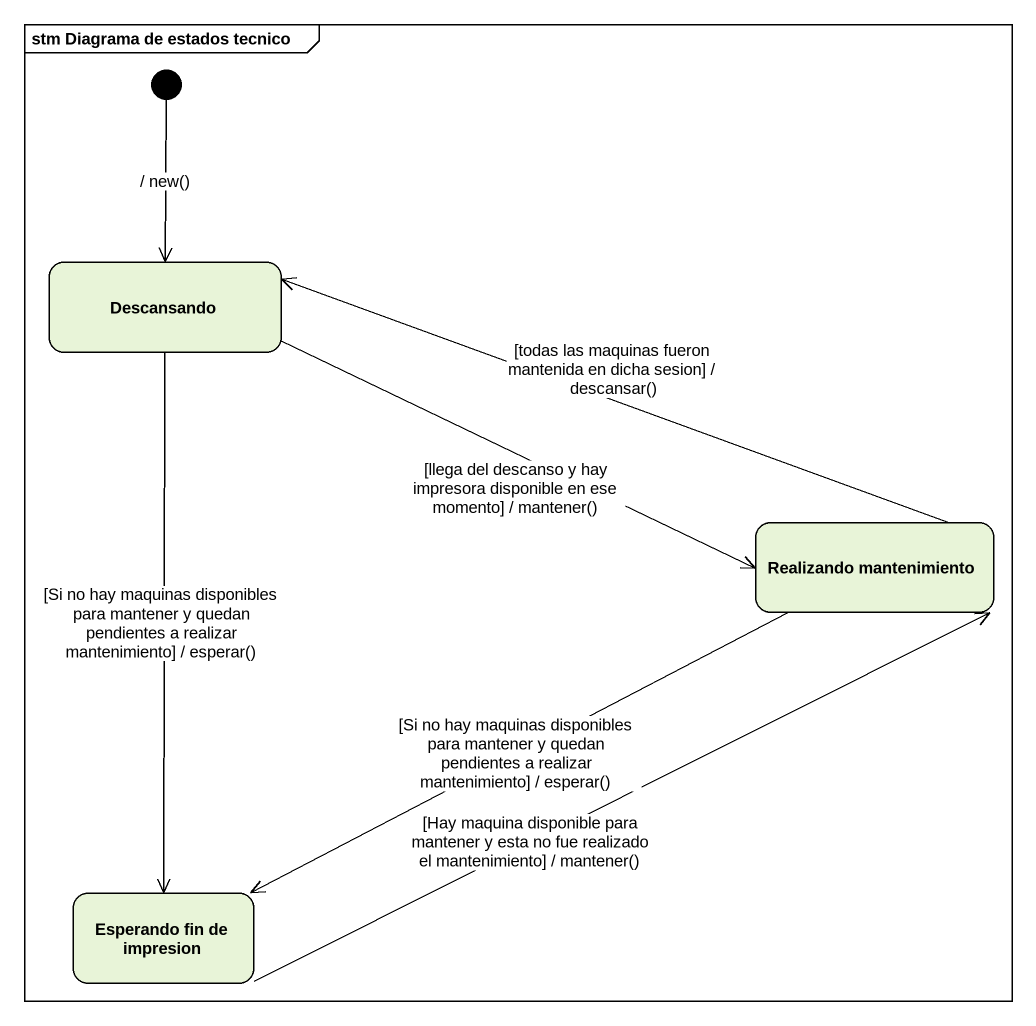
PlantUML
@startuml
mainframe stm Diagrama de estados tecnico
hide empty description
state Descansando
state "Realizando mantenimiento" as Realizando_mantenimiento
state "Esperando fin de impresion" as Esperando_fin_de_impresion
[*] --> Descansando : / new()
Descansando -right-> Realizando_mantenimiento : [llega del descanso y hay impresora disponible en ese momento] / mantener()
Descansando --> Esperando_fin_de_impresion : [Si no hay maquinas disponibles para mantener y quedan pendientes a realizar mantenimiento] / esperar()
Realizando_mantenimiento -left-> Descansando : [todas las maquinas fueron mantenida en dicha sesion] / descansar()
Realizando_mantenimiento -left-> Esperando_fin_de_impresion : [Si no hay maquinas disponibles para mantener y quedan pendientes a realizar mantenimiento] / esperar()
Esperando_fin_de_impresion -right-> Realizando_mantenimiento : [Hay maquina disponible para mantener y esta no fue realizado el mantenimiento] / mantener()
@enduml
